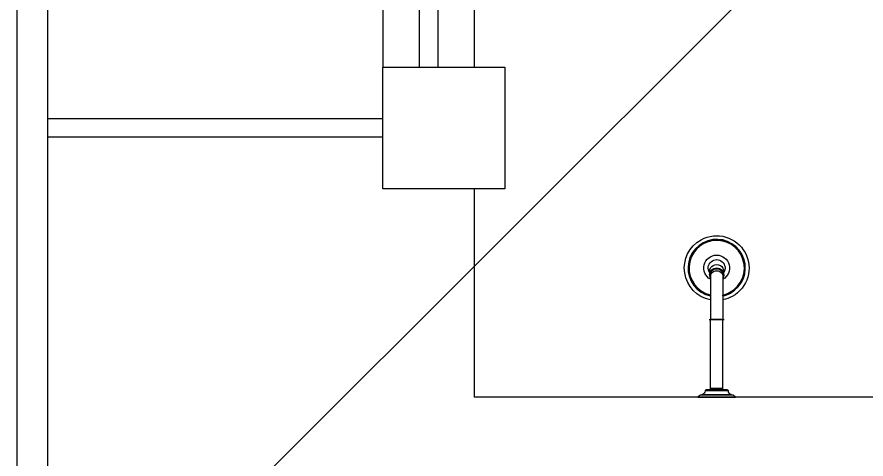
# Model space of a CAD drawing. Header units: millimetres. Extents: x 732 to 1037, y 127 to 299.
# Drawn here: x 733.633 to 735.025, y 278.521 to 279.247 of the extents above; entities that cross this region are included whole.
import ezdxf

# ---------------------------------------------------------------- set-up
doc = ezdxf.new("R2010")
doc.units = ezdxf.units.MM
doc.layers.add('I-ARQ', color=8, linetype='Continuous')

# ---------------------------------------------------------------- blocks, each defined once
blk = doc.blocks.new('A$C4CA24491')
at = {"color": 2}
blk.add_lwpolyline([(12.75, 19.1503), (0, 19.1503), (0, 0.0003), (12.75, 0.0003)], close=True, dxfattribs=at)
at = {"layer": 'I-ARQ', "color": 2}
blk.add_line((0, 3.761), (12.75, 16.511), dxfattribs=at)

msp = doc.modelspace()

# ---------------------------------------------------------------- linework, layer by layer
at = {"layer": 'I-ARQ'}
for p, q in [((733.6326, 293.4775), (733.6326, 274.3275)), ((733.6326, 293.4775), (733.6326, 274.3275)), ((733.6326, 293.4775), (733.6326, 274.3275)), ((733.6826, 293.4775), (733.6826, 274.3275)), ((733.6826, 293.4775), (733.6826, 274.3275)), ((733.6826, 293.4775), (733.6826, 274.3275)), ((734.2326, 283.8025), (734.2326, 279.165)), ((734.3826, 279.8765), (734.3826, 279.165)), ((734.2926, 279.165), (734.2926, 279.665)), ((734.3226, 279.665), (734.3226, 279.165)), ((734.2326, 278.965), (734.2326, 279.165)), ((734.2326, 279.165), (734.4326, 279.165)), ((734.2326, 278.965), (734.2326, 279.165)), ((734.2326, 279.165), (734.4326, 279.165)), ((734.4326, 279.165), (734.4326, 278.965)), ((734.4326, 279.165), (734.4326, 278.965)), ((734.2326, 279.08), (733.6826, 279.08)), ((734.2326, 279.08), (733.6826, 279.08)), ((734.2326, 279.08), (733.6826, 279.08)), ((734.2326, 279.05), (733.6826, 279.05)), ((734.2326, 279.05), (733.6826, 279.05)), ((734.2326, 279.05), (733.6826, 279.05)), ((734.4326, 278.965), (734.2326, 278.965)), ((734.4326, 278.965), (734.2326, 278.965)), ((734.3826, 278.965), (734.3826, 278.6231)), ((736.8576, 278.6231), (734.3826, 278.6231))]:
    msp.add_line(p, q, dxfattribs=at)
for points in [[(734.7697, 278.783, -0.700978), (734.7546, 278.8816, -1), (734.8055, 278.7885, -0.07613), (734.7904, 278.783)], [(734.7904, 278.7893, 0.06962), (734.8026, 278.7939, 5.480122), (734.7697, 278.7893)], [(734.7904, 278.7893), (734.7904, 278.7906, 0.067971), (734.802, 278.795, 5.429636), (734.7697, 278.7906)], [(734.7904, 278.8166), (734.7904, 278.791, 0.067551), (734.8018, 278.7953, 5.416932), (734.7697, 278.791)], [(734.7697, 278.8166, -3.836175), (734.7904, 278.8166)], [(734.7683, 278.8277, -1.802734), (734.7918, 278.8277)], [(734.7683, 278.8296), (734.7683, 278.8241, 0.128945), (734.7697, 278.8189)], [(734.753, 278.6261, 0.164371), (734.7492, 278.6231), (734.811, 278.6231, 0.164371), (734.8072, 278.6261)], [(734.761, 278.6334, -0.280777), (734.7561, 278.6273)], [(734.7992, 278.6334, 0.377188), (734.7972, 278.6351), (734.763, 278.6351, 0.377188), (734.761, 278.6334)], [(734.804, 278.6273, -0.280777), (734.7992, 278.6334)]]:
    msp.add_lwpolyline(points, format="xyb", dxfattribs=at)
for points in [[(734.7697, 278.8261), (734.7697, 278.8166)], [(734.7904, 278.8261), (734.7904, 278.8166)], [(734.7918, 278.8277), (734.7918, 278.8296)], [(734.7918, 278.8242), (734.7918, 278.8277)], [(734.7697, 278.8166), (734.7697, 278.783)], [(734.7904, 278.7893), (734.7904, 278.783)], [(734.7697, 278.783), (734.7697, 278.7508)], [(734.7904, 278.783), (734.7904, 278.7508)], [(734.7677, 278.7508), (734.7925, 278.7508)], [(734.7697, 278.6351), (734.7697, 278.7508)], [(734.7904, 278.7508), (734.7697, 278.7508)], [(734.7904, 278.6351), (734.7904, 278.7508)], [(734.7708, 278.6351), (734.7708, 278.6375), (734.7697, 278.6393)], [(734.7904, 278.6375), (734.7697, 278.6375)], [(734.7894, 278.6375), (734.7719, 278.6375)], [(734.7894, 278.6375), (734.7904, 278.6393)], [(734.7894, 278.6351), (734.7894, 278.6375)], [(734.7992, 278.6334), (734.761, 278.6334)]]:
    msp.add_lwpolyline(points, dxfattribs=at)
msp.add_lwpolyline([(734.8072, 278.6261), (734.753, 278.6261), (734.7561, 278.6273), (734.804, 278.6273)], close=True, dxfattribs=at)
at = {"layer": 'I-ARQ', "extrusion": (0, 0, -1)}
for centre, major_axis, ratio, start_param, end_param in [((734.7801, 278.824), (0.0113, 0), 0.939693, 2.733002, 6.691777), ((734.7801, 278.824), (0.0112, 0), 0.939693, 2.754135, 6.670643), ((734.7801, 278.8296), (-0.0118, 0), 0.939693, -0.000029, 1.070796), ((734.7801, 278.8242), (-0.0118, 0), 0.939693, -0.000042, 3.14155), ((734.7801, 278.8241), (0.0105, 0), 0.939693, 3.141564, 4.212389), ((734.7801, 278.821), (-0.0103, 0), 0.939693, 0, 3.141593), ((734.7801, 278.8296), (-0.0118, 0), 0.939693, 1.070796, 3.141564), ((734.7801, 278.8241), (0.0105, 0), 0.939693, 4.212389, 6.283156), ((734.7801, 278.8241), (-0.0105, 0), 0.939693, -0.199439, -0.000029), ((734.7801, 278.8247), (0.00722, 0.00722), 1, 3.73929, 3.900306), ((734.7801, 278.8247), (-0.00722, 0.00722), 1, 2.382882, 2.5439), ((734.7801, 278.8242), (-0.0118, 0), 0.942388, 3.140774, 3.638398), ((734.7801, 278.8241), (0.0105, 0), 0.939693, -0.000029, 0.199444)]:
    msp.add_ellipse(centre, major_axis=major_axis, ratio=ratio, start_param=start_param, end_param=end_param, dxfattribs=at)

# ---------------------------------------------------------------- block references
msp.add_blockref('A$C4CA24491', (733.6326, 274.3273))

doc.saveas('drawing.dxf')
